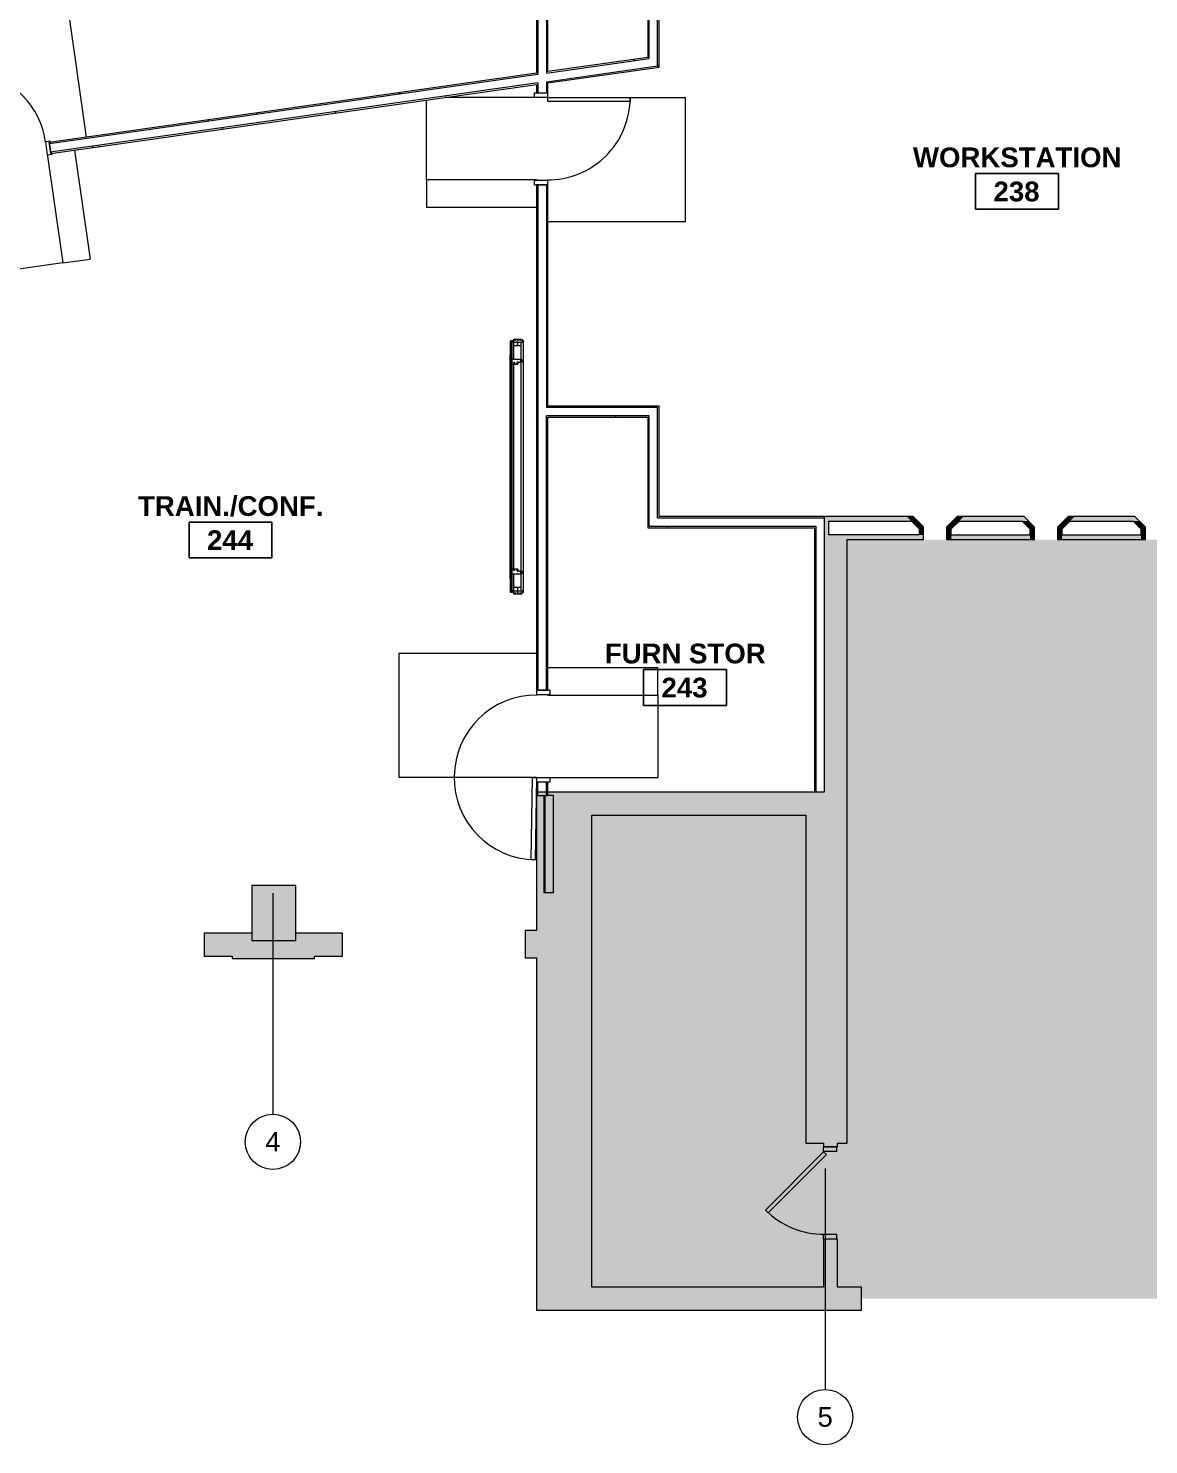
# Model space of a CAD drawing. Header units: inches. Extents: x 25331 to 28023, y 11893 to 13691.
# Drawn here: x 26235 to 26722, y 11893 to 12508 of the extents above; entities that cross this region are included whole.
import ezdxf

# ---------------------------------------------------------------- set-up
doc = ezdxf.new("R2010")
doc.units = ezdxf.units.IN
doc.header["$MEASUREMENT"] = 0
for name, color, linetype, lineweight in [('A-AREA-IDEN', 1, 'Continuous', 9), ('A-DETL-GENF', 247, 'Continuous', 9), ('A-DOOR', 8, 'Continuous', 13), ('A-DOOR-FRAM', 8, 'Continuous', 20), ('A-GENM', 8, 'Continuous', 13), ('A-WALL', 8, 'Continuous', 13), ('A-WALL-PATT', 8, 'Continuous', 13), ('I-WALL', 8, 'Continuous', 13), ('Q-SPCQ', 8, 'Continuous', 9), ('S-COLS', 8, 'Continuous', 13), ('S-GRID', 8, 'Continuous', 9), ('S-GRID-IDEN', 8, 'Continuous', 9)]:
    doc.layers.add(name, color=color, linetype=linetype, lineweight=lineweight)
doc.styles.add('Swis721 Lt BT', font='swissl.ttf', dxfattribs={"height": 8.514638})
doc.styles.add('Swis721 Lt BT_B', font='', dxfattribs={"height": 8.583975})
doc.styles.get('Swis721 Lt BT_B').set_extended_font_data('Swis721 Lt BT', bold=True)
pattern_1 = [(0, (0, 0), (30.72, 7.68), [1.267, -21.773, 1.267, -21.773, -122.88]), (0, (0, 0), (30.72, 7.68), [-46.08, 1.267, -44.813, 1.267, -21.773, -53.76]), (0, (0, 0), (30.72, 7.68), [-115.2, 1.267, -14.093, 1.267, -37.133]), (120, (11.52, 3.84), (-22.0110751, 22.7643004), [1.267, -21.773, 1.267, -21.773, -122.88]), (120, (11.52, 3.84), (-22.0110751, 22.7643004), [-46.08, 1.267, -44.813, 1.267, -21.773, -53.76]), (120, (11.52, 3.84), (-22.0110751, 22.7643004), [-115.2, 1.267, -14.093, 1.267, -37.133]), (240, (15.36, 19.2), (-8.7089249, -30.4443004), [1.267, -21.773, 1.267, -21.773, -122.88]), (240, (15.36, 19.2), (-8.7089249, -30.4443004), [-46.08, 1.267, -44.813, 1.267, -21.773, -53.76]), (240, (15.36, 19.2), (-8.7089249, -30.4443004), [-115.2, 1.267, -14.093, 1.267, -37.133])]

# ---------------------------------------------------------------- blocks, each defined once
blk = doc.blocks.new('Single Flush - OTJ_SOLIDFLUSH_ALUM-4896364-FIRST FLOOR CONSTRUCTION')
at = {"layer": 'A-DOOR'}
for p, q in [((16.16, -2.44), (17.91, -2.44)), ((16.16, -38.25), (16.16, -2.44)), ((17.91, -2.44), (17.91, -38.25)), ((17.91, -38.25), (16.16, -38.25))]:
    blk.add_line(p, q, dxfattribs=at)
blk.add_arc((17.91, -2.44), 35.81, 179.5, 270, dxfattribs=at)
at = {"layer": 'A-DOOR-FRAM'}
for p, q in [((-20, 3.31), (-20, -2.44)), ((-20, 3.31), (-18, 3.31)), ((-18, 3.31), (-18, -2.44)), ((18, 3.31), (18, -2.44)), ((18, 3.31), (20, 3.31)), ((20, 3.31), (20, -2.44)), ((-20, -2.44), (-18, -2.44)), ((18, -2.44), (20, -2.44))]:
    blk.add_line(p, q, dxfattribs=at)
at = {"layer": 'A-GENM'}
for p, q in [((-17.91, 50.25), (-29.91, 50.25)), ((-29.91, 2.44), (-29.91, 50.25)), ((-17.91, 50.25), (16.76, 50.25)), ((-17.91, 2.44), (-17.91, 50.25)), ((17.91, 2.44), (17.91, 42.18)), ((17.87, 2.44), (17.91, 2.44)), ((-35.91, -2.44), (-35.91, -62.25)), ((17.87, -2.44), (17.91, -2.44)), ((17.91, -2.44), (17.91, -62.25)), ((-35.91, -62.25), (17.91, -62.25))]:
    blk.add_line(p, q, dxfattribs=at)
blk = doc.blocks.new('Double Flush w-Skinny Lite - Int-N-LDMF-36_ x 84_-4914563-FIRST FLOOR CONSTRUCTION')
at = {"layer": 'A-DOOR'}
for p, q in [((16.16, -2.94), (17.91, -2.94)), ((16.16, -38.75), (16.16, -2.94)), ((17.91, -2.94), (17.91, -38.75)), ((17.91, -38.75), (16.16, -38.75))]:
    blk.add_line(p, q, dxfattribs=at)
blk.add_arc((17.91, -2.94), 35.81, 179.5, 270, dxfattribs=at)
at = {"layer": 'A-DOOR-FRAM'}
for p, q in [((-20, 2.94), (-20, 2.44)), ((-20, 2.94), (-18, 2.94)), ((-20, 2.44), (-19.5, 2.44)), ((-19.5, 2.44), (-19.5, -2.44)), ((-18, 2.94), (-18, -2.94)), ((18, 2.94), (18, -2.94)), ((18, 2.94), (20, 2.94)), ((19.5, 2.44), (19.5, -2.44)), ((19.5, 2.44), (20, 2.44)), ((20, 2.94), (20, 2.44)), ((-20, -2.94), (-20, -2.44)), ((-20, -2.44), (-19.5, -2.44)), ((-20, -2.94), (-18, -2.94)), ((18, -2.94), (20, -2.94)), ((19.5, -2.44), (20, -2.44)), ((20, -2.94), (20, -2.44))]:
    blk.add_line(p, q, dxfattribs=at)
at = {"layer": 'A-GENM'}
for p, q in [((-17.91, 50.25), (-29.91, 50.25)), ((-29.91, 2.44), (-29.91, 50.25)), ((-17.91, 50.25), (17.91, 50.25)), ((-17.91, 2.44), (-17.91, 50.25)), ((17.91, 2.44), (17.91, 50.25)), ((17.87, 2.44), (17.91, 2.44)), ((-35.91, -2.44), (-35.91, -62.25)), ((17.87, -2.44), (17.91, -2.44)), ((17.91, -2.44), (17.91, -62.25)), ((-35.91, -62.25), (17.91, -62.25))]:
    blk.add_line(p, q, dxfattribs=at)
blk = doc.blocks.new('Single Flush - OTJ_SOLIDFLUSH_ALUM-5104245-FIRST FLOOR CONSTRUCTION')
at = {"layer": 'A-DOOR'}
for p, q in [((17.88, -4.19), (17.91, -2.44)), ((53.68, -4.81), (17.88, -4.19)), ((17.91, -2.44), (53.71, -3.06)), ((53.71, -3.06), (53.68, -4.81))]:
    blk.add_line(p, q, dxfattribs=at)
blk.add_arc((17.91, -2.44), 35.81, 179.5, 359, dxfattribs=at)
at = {"layer": 'A-DOOR-FRAM'}
for p, q in [((-20, 3.31), (-20, -2.44)), ((-20, 3.31), (-18, 3.31)), ((-18, 3.31), (-18, -2.44)), ((18, 3.31), (18, -2.44)), ((18, 3.31), (20, 3.31)), ((20, 3.31), (20, -2.44)), ((-20, -2.44), (-18, -2.44)), ((18, -2.44), (20, -2.44))]:
    blk.add_line(p, q, dxfattribs=at)
at = {"layer": 'A-GENM'}
for p, q in [((-17.91, 50.25), (-29.91, 50.25)), ((-29.91, 2.44), (-29.91, 50.25)), ((-17.91, 50.25), (17.91, 50.25)), ((-17.91, 2.44), (-17.91, 50.25)), ((17.91, 2.44), (17.91, 50.25)), ((17.87, 2.44), (17.91, 2.44)), ((-35.91, -2.44), (-35.91, -62.25)), ((17.87, -2.44), (17.91, -2.44)), ((17.91, -2.44), (17.91, -62.25)), ((-35.91, -62.25), (17.91, -62.25))]:
    blk.add_line(p, q, dxfattribs=at)
blk = doc.blocks.new('Single Flush - OTJ_SOLIDFLUSH_ALUM-5237249-FIRST FLOOR CONSTRUCTION')
at = {"layer": 'A-DOOR'}
for p, q in [((-7.42, 28.32), (-8.65, 27.09)), ((-8.65, 27.09), (16.67, 1.76)), ((17.91, 3), (-7.42, 28.32)), ((16.67, 1.76), (17.91, 3))]:
    blk.add_line(p, q, dxfattribs=at)
blk.add_arc((17.91, 3), 35.81, 135, 180.5, dxfattribs=at)
at = {"layer": 'A-DOOR-FRAM'}
for p, q in [((-20, -2.75), (-20, 3)), ((-20, 3), (-18, 3)), ((-18, -2.75), (-18, 3)), ((18, -2.75), (18, 3)), ((18, 3), (20, 3)), ((20, -2.75), (20, 3)), ((-20, -2.75), (-18, -2.75)), ((18, -2.75), (20, -2.75))]:
    blk.add_line(p, q, dxfattribs=at)
blk = doc.blocks.new('Concrete-Rectangular-Column - 19 X 24-5195709-FIRST FLOOR CONSTRUCTION')
at = {"layer": 'S-COLS'}
blk.add_hatch(color=256, dxfattribs=at).paths.add_polyline_path([(-9.5, -12), (9.5, -12), (9.5, 12), (-9.5, 12)], flags=0)
for p, q in [((9.5, 12), (-9.5, 12)), ((-9.5, 12), (-9.5, -12)), ((9.5, -12), (9.5, 12)), ((-9.5, -12), (9.5, -12))]:
    blk.add_line(p, q, dxfattribs=at)
blk = doc.blocks.new('ElectricScreen_Contour-Electrol_HDTV-Format_Dalite - Parametric-V9-FIRST FLOOR CONSTRUCTION')
at = {"layer": 'Q-SPCQ'}
for p, q in [((-64.93, 0.75), (-64.96, 0.75)), ((-64.96, 0.65), (-64.96, 0.75)), ((-64.96, 0.65), (-64.96, 0.75)), ((-64.96, 0.75), (-64.96, 0.74)), ((-64.93, 0.75), (-64.96, 0.75)), ((-64.96, 0.74), (-64.96, 0.74)), ((-64.96, 0.73), (-64.96, 0.74)), ((-64.96, 0.72), (-64.96, 0.73)), ((-64.96, 0.71), (-64.96, 0.72)), ((-64.96, 0.69), (-64.96, 0.71)), ((-64.96, 0.67), (-64.96, 0.69)), ((-64.96, 0.65), (-64.96, 0.67)), ((-64.96, 0.65), (-64.96, -0.34)), ((-64.93, 0.77), (-64.93, 0.96)), ((-64.93, 0.96), (-58.93, 0.96)), ((-64.93, 0.7), (-64.93, 0.77)), ((-64.93, 0.75), (-64.93, 0.7)), ((-64.93, 0.74), (-64.93, 0.75)), ((-64.93, 0.74), (-64.93, 0.74)), ((-64.93, 0.74), (-64.93, 0.73)), ((-64.93, 0.73), (-64.93, 0.72)), ((-64.93, 0.72), (-64.93, 0.71)), ((-64.93, 0.65), (-64.93, 0.7)), ((-64.93, 0.68), (-64.93, 0.65)), ((-64.93, 0.67), (-64.93, 0.65)), ((44.16, 0.42), (-64.93, 0.42)), ((-64.58, 1), (-64.89, 1)), ((-64.58, 1), (-64.58, 0.99)), ((-64.58, 0.97), (-64.58, 0.99)), ((-64.58, 0.94), (-64.58, 0.97)), ((-64.58, 0.96), (-64.58, 0.94)), ((-64.58, 0.96), (-64.58, 0.96)), ((-64.58, 0.94), (-64.58, 0.91)), ((-64.58, 0.9), (-64.58, 0.94)), ((-64.58, 0.91), (-64.58, 0.88)), ((-64.58, 0.85), (-64.58, 0.9)), ((-64.58, 0.88), (-64.58, 0.86)), ((-64.58, 0.79), (-64.58, 0.85)), ((-64.58, 0.73), (-64.58, 0.79)), ((-64.58, 0.77), (-58.93, 0.77)), ((-64.58, 0.65), (-64.58, 0.73)), ((-64.58, 0.7), (43.82, 0.7)), ((-64.58, -0.34), (-64.58, 0.65)), ((-64.58, 0.42), (-56.83, 0.42)), ((-58.93, 0.7), (-58.93, 1.13)), ((-58.93, 1.13), (38.16, 1.13)), ((-56.93, 0.27), (-56.93, -3.67)), ((-55.18, 0.52), (-56.68, 0.52)), ((-55.02, 0.42), (34.26, 0.42)), ((-54.93, -1.98), (-54.93, 0.27)), ((34.16, 0.27), (34.16, -1.98)), ((35.91, 0.52), (34.41, 0.52)), ((36.07, 0.42), (43.82, 0.42)), ((36.16, -3.67), (36.16, 0.27)), ((38.16, 1.13), (38.16, 0.7)), ((38.16, 0.96), (44.16, 0.96)), ((38.16, 0.77), (43.82, 0.77)), ((44.13, 1), (43.82, 1)), ((43.82, 0.99), (43.82, 1)), ((43.82, 0.99), (43.82, 0.97)), ((43.82, 0.97), (43.82, 0.94)), ((43.82, 0.94), (43.82, 0.96)), ((43.82, 0.96), (43.82, 0.96)), ((43.82, 0.91), (43.82, 0.94)), ((43.82, 0.94), (43.82, 0.9)), ((43.82, 0.88), (43.82, 0.91)), ((43.82, 0.9), (43.82, 0.85)), ((43.82, 0.86), (43.82, 0.88)), ((43.82, 0.85), (43.82, 0.79)), ((43.82, 0.79), (43.82, 0.73)), ((43.82, 0.73), (43.82, 0.65)), ((43.82, 0.65), (43.82, -0.34)), ((44.16, 0.96), (44.16, 0.77)), ((44.16, 0.77), (44.16, 0.7)), ((44.2, 0.75), (44.16, 0.75)), ((44.16, 0.7), (44.16, 0.75)), ((44.2, 0.75), (44.16, 0.75)), ((44.16, 0.75), (44.16, 0.74)), ((44.16, 0.74), (44.16, 0.74)), ((44.16, 0.73), (44.16, 0.74)), ((44.16, 0.72), (44.16, 0.73)), ((44.16, 0.71), (44.16, 0.72)), ((44.16, 0.7), (44.16, 0.65)), ((44.16, 0.65), (44.16, 0.68)), ((44.16, 0.65), (44.16, 0.67)), ((44.2, 0.75), (44.2, 0.65)), ((44.2, 0.74), (44.2, 0.75)), ((44.2, 0.75), (44.2, 0.65)), ((44.2, 0.74), (44.2, 0.73)), ((44.2, 0.74), (44.2, 0.74)), ((44.2, 0.73), (44.2, 0.72)), ((44.2, 0.72), (44.2, 0.71)), ((44.2, 0.71), (44.2, 0.69)), ((44.2, 0.69), (44.2, 0.67)), ((44.2, 0.67), (44.2, 0.65)), ((44.2, -0.34), (44.2, 0.65)), ((-65.77, -3.99), (-65.77, -0.34)), ((-64.72, -0.34), (-65.77, -0.34)), ((-64.72, -3.99), (-65.77, -3.99)), ((-64.96, -2.01), (-64.96, -2.31)), ((-64.96, -3.99), (-64.96, -4.41)), ((-64.96, -4.5), (-64.96, -4.41)), ((-64.96, -4.43), (-64.96, -4.41)), ((-64.96, -4.42), (-64.96, -4.47)), ((-64.96, -4.47), (-64.96, -4.42)), ((-64.96, -4.44), (-64.96, -4.43)), ((-64.96, -4.46), (-64.96, -4.44)), ((-64.96, -4.48), (-64.96, -4.46)), ((-64.96, -4.47), (-64.96, -4.5)), ((-64.96, -4.5), (-64.96, -4.47)), ((-64.96, -4.49), (-64.96, -4.48)), ((-64.96, -4.5), (-64.96, -4.49)), ((-64.96, -4.5), (-64.93, -4.5)), ((-64.96, -4.5), (-64.96, -4.5)), ((-64.96, -4.5), (-64.96, -4.5)), ((-64.96, -4.5), (-64.96, -4.5)), ((-64.96, -4.5), (-64.96, -4.5)), ((-64.93, -4.72), (-64.93, -4.41)), ((-64.93, -4.72), (44.16, -4.72)), ((-64.89, -4.75), (-64.58, -4.75)), ((-64.72, -0.34), (-64.66, -0.34)), ((-64.66, -3.99), (-64.72, -3.99)), ((-64.66, -0.34), (-64.6, -0.34)), ((-64.6, -3.99), (-64.66, -3.99)), ((-64.6, -0.34), (-64.55, -0.34)), ((-64.55, -3.99), (-64.6, -3.99)), ((-64.58, -4.41), (-64.58, -3.99)), ((-64.58, -4.47), (-64.58, -4.41)), ((-64.58, -4.53), (-64.58, -4.47)), ((-64.58, -4.6), (-64.58, -4.53)), ((-64.58, -4.65), (-64.58, -4.6)), ((-64.58, -4.65), (-64.58, -4.67)), ((-64.58, -4.69), (-64.58, -4.65)), ((-64.58, -4.67), (-64.58, -4.7)), ((-64.58, -4.73), (-64.58, -4.69)), ((-64.58, -4.7), (-64.58, -4.72)), ((-64.58, -4.72), (-64.58, -4.72)), ((-64.58, -4.75), (-64.58, -4.73)), ((-64.58, -4.75), (-64.58, -4.73)), ((-64.58, -4.75), (-64.58, -4.75)), ((-64.58, -4.75), (-64.58, -4.75)), ((-64.55, -0.34), (-64.51, -0.34)), ((-64.51, -3.99), (-64.55, -3.99)), ((-64.51, -0.34), (-64.47, -0.34)), ((-64.47, -3.99), (-64.51, -3.99)), ((-64.47, -0.34), (-64.46, -0.34)), ((-64.47, -0.57), (-56.93, -0.57)), ((-64.47, -3.76), (-56.91, -3.76)), ((-64.46, -3.99), (-64.47, -3.99)), ((-64.46, -3.99), (-64.46, -0.34)), ((-62.83, -0.57), (-62.83, -3.76)), ((-56.49, -3.76), (-56.18, -3.76)), ((-55.81, -3.76), (35.05, -3.76)), ((-55.8, -1.98), (-54.93, -1.98)), ((-55.8, -1.98), (-55.8, -2.23)), ((-55.8, -3.67), (-55.8, -2.23)), ((-54.93, -2.23), (-55.8, -2.23)), ((-55.55, -0.57), (-55.15, -0.57)), ((-54.93, -0.57), (34.16, -0.57)), ((-54.93, -2.23), (-54.93, -1.98)), ((34.16, -1.98), (35.04, -1.98)), ((34.16, -1.98), (34.16, -2.23)), ((35.04, -2.23), (34.16, -2.23)), ((34.39, -0.57), (34.83, -0.57)), ((35.04, -2.23), (35.04, -1.98)), ((35.04, -2.23), (35.04, -3.67)), ((35.42, -3.76), (35.73, -3.76)), ((36.15, -3.76), (43.71, -3.76)), ((36.16, -0.57), (43.71, -0.57)), ((42.07, -3.76), (42.07, -0.57)), ((43.7, -0.34), (43.71, -0.34)), ((43.7, -0.34), (43.7, -3.99)), ((43.71, -3.99), (43.7, -3.99)), ((43.71, -0.34), (43.75, -0.34)), ((43.75, -3.99), (43.71, -3.99)), ((43.75, -0.34), (43.79, -0.34)), ((43.79, -3.99), (43.75, -3.99)), ((43.79, -0.34), (43.84, -0.34)), ((43.84, -3.99), (43.79, -3.99)), ((43.82, -3.99), (43.82, -4.41)), ((43.82, -4.41), (43.82, -4.47)), ((43.82, -4.47), (43.82, -4.53)), ((43.82, -4.53), (43.82, -4.6)), ((43.82, -4.6), (43.82, -4.65)), ((43.82, -4.67), (43.82, -4.65)), ((43.82, -4.65), (43.82, -4.69)), ((43.82, -4.7), (43.82, -4.67)), ((43.82, -4.69), (43.82, -4.73)), ((43.82, -4.72), (43.82, -4.7)), ((43.82, -4.72), (43.82, -4.72)), ((43.82, -4.73), (43.82, -4.75)), ((43.82, -4.73), (43.82, -4.75)), ((43.82, -4.75), (44.13, -4.75)), ((43.82, -4.75), (43.82, -4.75)), ((43.82, -4.75), (43.82, -4.75)), ((43.84, -0.34), (43.89, -0.34)), ((43.89, -3.99), (43.84, -3.99)), ((43.89, -0.34), (43.96, -0.34)), ((43.96, -3.99), (43.89, -3.99)), ((45.01, -0.34), (43.96, -0.34)), ((45.01, -3.99), (43.96, -3.99)), ((44.16, -4.41), (44.16, -4.72)), ((44.16, -4.5), (44.2, -4.5)), ((44.2, -2.31), (44.2, -2.01)), ((44.2, -4.41), (44.2, -3.99)), ((44.2, -4.41), (44.2, -4.5)), ((44.2, -4.41), (44.2, -4.43)), ((44.2, -4.41), (44.2, -4.43)), ((44.2, -4.47), (44.2, -4.42)), ((44.2, -4.42), (44.2, -4.47)), ((44.2, -4.43), (44.2, -4.44)), ((44.2, -4.44), (44.2, -4.46)), ((44.2, -4.46), (44.2, -4.48)), ((44.2, -4.5), (44.2, -4.47)), ((44.2, -4.47), (44.2, -4.5)), ((44.2, -4.48), (44.2, -4.49)), ((44.2, -4.49), (44.2, -4.5)), ((44.2, -4.5), (44.2, -4.5)), ((44.2, -4.5), (44.2, -4.5)), ((44.2, -4.5), (44.2, -4.5)), ((44.2, -4.5), (44.2, -4.5)), ((45.01, -0.34), (45.01, -3.99))]:
    blk.add_line(p, q, dxfattribs=at)
at = {"layer": 'Q-SPCQ', "flags": 128}
for points in [[(-64.96, 0.93), (-64.96, 0.93), (-64.96, 0.92), (-64.96, 0.92), (-64.96, 0.92), (-64.96, 0.92), (-64.96, 0.92)], [(-64.96, 0.92), (-64.96, 0.92), (-64.96, 0.91), (-64.96, 0.91), (-64.96, 0.91)], [(-64.96, 0.91), (-64.96, 0.9), (-64.96, 0.9), (-64.96, 0.89), (-64.96, 0.89), (-64.96, 0.88)], [(-64.96, 0.88), (-64.96, 0.88), (-64.96, 0.87), (-64.96, 0.86), (-64.96, 0.86), (-64.96, 0.85)], [(-64.96, 0.85), (-64.96, 0.84), (-64.96, 0.84), (-64.96, 0.83), (-64.96, 0.82), (-64.96, 0.81)], [(-64.96, 0.81), (-64.96, 0.8), (-64.96, 0.79), (-64.96, 0.79), (-64.96, 0.78), (-64.96, 0.77), (-64.96, 0.76)], [(-64.96, 0.76), (-64.96, 0.75), (-64.96, 0.74), (-64.96, 0.73), (-64.96, 0.72), (-64.96, 0.71)], [(-64.96, 0.71), (-64.96, 0.7), (-64.96, 0.69), (-64.96, 0.68), (-64.96, 0.67), (-64.96, 0.66), (-64.96, 0.65)], [(44.2, 0.92), (44.2, 0.92), (44.2, 0.92), (44.2, 0.92), (44.2, 0.92), (44.2, 0.93)], [(44.2, 0.91), (44.2, 0.91), (44.2, 0.91), (44.2, 0.92), (44.2, 0.92)], [(44.2, 0.88), (44.2, 0.89), (44.2, 0.89), (44.2, 0.9), (44.2, 0.9), (44.2, 0.91)], [(44.2, 0.85), (44.2, 0.86), (44.2, 0.87), (44.2, 0.87), (44.2, 0.88), (44.2, 0.88)], [(44.2, 0.81), (44.2, 0.82), (44.2, 0.83), (44.2, 0.84), (44.2, 0.85), (44.2, 0.85)], [(44.2, 0.76), (44.2, 0.77), (44.2, 0.78), (44.2, 0.79), (44.2, 0.8), (44.2, 0.81), (44.2, 0.81)], [(44.2, 0.71), (44.2, 0.73), (44.2, 0.74), (44.2, 0.75), (44.2, 0.76), (44.2, 0.76)], [(44.2, 0.65), (44.2, 0.66), (44.2, 0.67), (44.2, 0.68), (44.2, 0.7), (44.2, 0.71), (44.2, 0.71)], [(-64.96, -4.41), (-64.96, -4.42), (-64.96, -4.43), (-64.96, -4.44), (-64.96, -4.45), (-64.96, -4.46)], [(-64.96, -4.5), (-64.96, -4.47), (-64.96, -4.44), (-64.96, -4.43)], [(-64.96, -4.46), (-64.96, -4.47), (-64.96, -4.48), (-64.96, -4.49), (-64.96, -4.5), (-64.96, -4.5)], [(-64.96, -4.5), (-64.96, -4.51), (-64.96, -4.52), (-64.96, -4.53), (-64.96, -4.54), (-64.96, -4.55), (-64.96, -4.56)], [(-64.96, -4.59), (-64.96, -4.57), (-64.96, -4.54), (-64.96, -4.52), (-64.96, -4.5)], [(-64.96, -4.56), (-64.96, -4.57), (-64.96, -4.58), (-64.96, -4.58), (-64.96, -4.59), (-64.96, -4.6), (-64.96, -4.6)], [(-64.96, -4.64), (-64.96, -4.63), (-64.96, -4.61), (-64.96, -4.59), (-64.96, -4.59)], [(-64.96, -4.6), (-64.96, -4.61), (-64.96, -4.62), (-64.96, -4.62), (-64.96, -4.63), (-64.96, -4.63)], [(-64.96, -4.63), (-64.96, -4.64), (-64.96, -4.65), (-64.96, -4.65), (-64.96, -4.66), (-64.96, -4.66), (-64.96, -4.66)], [(-64.96, -4.68), (-64.96, -4.67), (-64.96, -4.66), (-64.96, -4.65), (-64.96, -4.64)], [(-64.96, -4.66), (-64.96, -4.66), (-64.96, -4.67), (-64.96, -4.67), (-64.96, -4.67), (-64.96, -4.68), (-64.96, -4.68)], [(-64.96, -4.68), (-64.96, -4.68), (-64.96, -4.68), (-64.96, -4.68), (-64.96, -4.68), (-64.96, -4.68)], [(-64.89, -4.75), (-64.89, -4.75), (-64.89, -4.75), (-64.89, -4.75), (-64.9, -4.75), (-64.9, -4.75), (-64.9, -4.75), (-64.91, -4.75), (-64.91, -4.75), (-64.91, -4.75), (-64.91, -4.75), (-64.92, -4.75), (-64.92, -4.75), (-64.92, -4.75), (-64.92, -4.74), (-64.93, -4.74), (-64.93, -4.74), (-64.93, -4.74), (-64.93, -4.74), (-64.93, -4.74), (-64.94, -4.73), (-64.94, -4.73), (-64.94, -4.73), (-64.94, -4.73), (-64.94, -4.72), (-64.95, -4.72), (-64.95, -4.72), (-64.95, -4.72), (-64.95, -4.71), (-64.95, -4.71), (-64.95, -4.71), (-64.95, -4.71), (-64.95, -4.7), (-64.95, -4.7), (-64.96, -4.7), (-64.96, -4.7), (-64.96, -4.69), (-64.96, -4.69), (-64.96, -4.69), (-64.96, -4.68), (-64.96, -4.68)], [(-64.96, -4.68), (-64.96, -4.68), (-64.96, -4.68), (-64.96, -4.68)], [(44.2, -4.68), (44.2, -4.69), (44.2, -4.69), (44.2, -4.69), (44.19, -4.7), (44.19, -4.7), (44.19, -4.7), (44.19, -4.7), (44.19, -4.71), (44.19, -4.71), (44.19, -4.71), (44.19, -4.71), (44.19, -4.72), (44.19, -4.72), (44.18, -4.72), (44.18, -4.72), (44.18, -4.73), (44.18, -4.73), (44.18, -4.73), (44.18, -4.73), (44.17, -4.73), (44.17, -4.74), (44.17, -4.74), (44.17, -4.74), (44.17, -4.74), (44.16, -4.74), (44.16, -4.74), (44.16, -4.75), (44.16, -4.75), (44.15, -4.75), (44.15, -4.75), (44.15, -4.75), (44.15, -4.75), (44.14, -4.75), (44.14, -4.75), (44.14, -4.75), (44.13, -4.75), (44.13, -4.75), (44.13, -4.75), (44.13, -4.75), (44.13, -4.75)], [(44.2, -4.46), (44.2, -4.45), (44.2, -4.44), (44.2, -4.43), (44.2, -4.42), (44.2, -4.41)], [(44.2, -4.43), (44.2, -4.46), (44.2, -4.49), (44.2, -4.5)], [(44.2, -4.5), (44.2, -4.49), (44.2, -4.48), (44.2, -4.47), (44.2, -4.46), (44.2, -4.46)], [(44.2, -4.56), (44.2, -4.55), (44.2, -4.54), (44.2, -4.53), (44.2, -4.52), (44.2, -4.51), (44.2, -4.5)], [(44.2, -4.5), (44.2, -4.52), (44.2, -4.55), (44.2, -4.57), (44.2, -4.59)], [(44.2, -4.6), (44.2, -4.59), (44.2, -4.59), (44.2, -4.58), (44.2, -4.57), (44.2, -4.56), (44.2, -4.56)], [(44.2, -4.59), (44.2, -4.61), (44.2, -4.62), (44.2, -4.64), (44.2, -4.64)], [(44.2, -4.63), (44.2, -4.63), (44.2, -4.62), (44.2, -4.61), (44.2, -4.61), (44.2, -4.6)], [(44.2, -4.66), (44.2, -4.66), (44.2, -4.65), (44.2, -4.65), (44.2, -4.64), (44.2, -4.63), (44.2, -4.63)], [(44.2, -4.64), (44.2, -4.65), (44.2, -4.67), (44.2, -4.67), (44.2, -4.68)], [(44.2, -4.68), (44.2, -4.68), (44.2, -4.67), (44.2, -4.67), (44.2, -4.67), (44.2, -4.66), (44.2, -4.66)], [(44.2, -4.68), (44.2, -4.68), (44.2, -4.68), (44.2, -4.68), (44.2, -4.68), (44.2, -4.68), (44.2, -4.68)], [(44.2, -4.68), (44.2, -4.68), (44.2, -4.68), (44.2, -4.68)]]:
    blk.add_lwpolyline(points, dxfattribs=at)
at = {"layer": 'Q-SPCQ'}
for centre, radius, start, end in [((-56.68, 0.27), 0.25, 90, 180), ((-55.18, 0.27), 0.25, 360, 90), ((34.41, 0.27), 0.25, 90, 180), ((35.91, 0.27), 0.25, 0, 90), ((-65.34, -1.09), 0.151, 0, 180), ((-65.34, -1.09), 0.151, 180, 360), ((-65.34, -3.24), 0.151, 0, 180), ((-65.34, -3.24), 0.151, 180, 360), ((-65.1, -2.16), 0.21, 0, 180), ((-65.1, -2.16), 0.21, 180, 360), ((-63.92, -2.16), 0.147, 0, 180), ((-63.92, -2.16), 0.147, 180, 360), ((-63.42, -2.16), 0.147, 360, 180), ((-63.42, -2.16), 0.147, 180, 0), ((-56.36, -3.67), 0.563, 180, 360), ((-56.33, -3.57), 0.25, 90, 270), ((-56.33, -3.57), 0.25, 270, 90), ((-55.38, -0.68), 0.25, 90, 270), ((-55.38, -0.68), 0.25, 270, 90), ((34.61, -0.68), 0.25, 90, 270), ((34.61, -0.68), 0.25, 270, 90), ((35.6, -3.67), 0.563, 180, 360), ((35.57, -3.57), 0.25, 90, 270), ((35.57, -3.57), 0.25, 270, 90), ((42.66, -2.16), 0.147, 0, 180), ((42.66, -2.16), 0.147, 180, 360), ((43.16, -2.16), 0.147, 0, 180), ((43.16, -2.16), 0.147, 180, 0), ((44.34, -2.16), 0.21, 0, 180), ((44.34, -2.16), 0.21, 180, 0), ((44.58, -1.09), 0.151, 0, 180), ((44.58, -1.09), 0.151, 180, 0), ((44.58, -3.24), 0.151, 0, 180), ((44.58, -3.24), 0.151, 180, 0)]:
    blk.add_arc(centre, radius, start, end, dxfattribs=at)
for points in [[(-64.96, 0.93), (-64.96, 0.93), (-64.96, 0.94), (-64.95, 0.95), (-64.95, 0.96), (-64.94, 0.97), (-64.94, 0.98), (-64.93, 0.98), (-64.92, 0.99), (-64.91, 0.99), (-64.9, 0.99), (-64.89, 1), (-64.89, 1)], [(44.13, 1), (44.13, 1), (44.14, 0.99), (44.15, 0.99), (44.16, 0.99), (44.17, 0.98), (44.18, 0.98), (44.18, 0.97), (44.19, 0.96), (44.19, 0.95), (44.19, 0.94), (44.2, 0.93), (44.2, 0.93)]]:
    blk.add_open_spline(points, degree=3, knots=[0, 0, 0, 0, 0.166667, 0.25, 0.333333, 0.416667, 0.5, 0.583333, 0.666667, 0.75, 0.833333, 1, 1, 1, 1], dxfattribs=at)
blk = doc.blocks.new('Grid - Grid Head - Circle-50561-FIRST FLOOR CONSTRUCTION')
at = {"layer": 'S-GRID-IDEN'}
blk.add_circle((0, 0), 0.125, dxfattribs=at)
blk = doc.blocks.new('Room Tag - Room Name and Number-3379422-FIRST FLOOR CONSTRUCTION')
at = {"layer": 'A-AREA-IDEN'}
for p, q in [((-0.1881, -0.1636), (-0.1881, -0.0018)), ((-0.1881, -0.0018), (0.1869, -0.0018)), ((0.1869, -0.0018), (-0.1881, -0.0018)), ((-0.1881, -0.0018), (-0.1881, -0.1636)), ((0.1869, -0.0018), (0.1869, -0.1636)), ((0.1869, -0.1636), (0.1869, -0.0018)), ((0.1869, -0.1636), (-0.1881, -0.1636)), ((-0.1881, -0.1636), (0.1869, -0.1636))]:
    blk.add_line(p, q, dxfattribs=at)

msp = doc.modelspace()

# ---------------------------------------------------------------- hatches: boundary and pattern name
at = {"layer": 'A-DETL-GENF'}
msp.add_hatch(color=256, dxfattribs=at).paths.add_polyline_path([(26806.81, 11956.42), (26806.81, 11961.42), (26811.6, 11961.42), (26811.6, 12187.23), (26812.31, 12187.23), (26812.31, 12286.18), (26591.31, 12286.18), (26591.3, 12023.92), (26587.05, 12023.92), (26587.05, 12022.32), (26581.05, 12022.32), (26581.05, 12023.92), (26573.3, 12023.92), (26573.3, 12166.42), (26480.31, 12166.42), (26480.31, 11961.42), (26581.05, 11961.42), (26581.05, 11982.32), (26587.05, 11982.32), (26587.05, 11961.42), (26597.56, 11961.42), (26597.56, 11956.42), (26747.89, 11956.42)], flags=0)
at = {"layer": 'A-WALL-PATT'}
h = msp.add_hatch(dxfattribs=at)
h.set_pattern_fill('FP2_2', color=256, style=0, pattern_type=2)
h.set_pattern_definition(pattern_1)
h.paths.add_polyline_path([(26508.89, 12491.39), (26509.52, 12491.48), (26509.52, 12543.62), (26508.89, 12543.54), (26508.89, 12491.48)], flags=0)
h = msp.add_hatch(dxfattribs=at)
h.set_pattern_fill('FP2_2', color=256, style=0, pattern_type=2)
h.set_pattern_definition(pattern_1)
h.paths.add_polyline_path([(26456.31, 12293.79), (26456.93, 12293.79), (26456.93, 12440.39), (26456.31, 12440.39), (26456.31, 12297.52)], flags=0)
h.paths.add_polyline_path([(26456.93, 12480.39), (26456.93, 12484.65), (26456.31, 12484.56), (26456.31, 12480.39)], flags=0)
h.paths.add_polyline_path([(26456.31, 12488.22), (26456.93, 12488.31), (26456.93, 12536.17), (26456.31, 12536.08), (26456.31, 12488.31)], flags=0)
h = msp.add_hatch(dxfattribs=at)
h.set_pattern_fill('FP2_2', color=256, style=0, pattern_type=2)
h.set_pattern_definition(pattern_1)
h.paths.add_polyline_path([(26504.64, 12495.08), (26505.27, 12495.17), (26505.27, 12538.73), (26504.64, 12538.64), (26504.64, 12495.17)], flags=0)
h = msp.add_hatch(dxfattribs=at)
h.set_pattern_fill('FP2_2', color=256, style=0, pattern_type=2)
h.set_pattern_definition(pattern_1)
h.paths.add_polyline_path([(26461.18, 12488.91), (26504.64, 12495.08), (26504.64, 12495.71), (26461.18, 12489.55)], flags=0)
h = msp.add_hatch(dxfattribs=at)
h.set_pattern_fill('FP2_2', color=256, style=0, pattern_type=2)
h.set_pattern_definition(pattern_1)
h.paths.add_polyline_path([(26197, 12451.44), (26206.03, 12452.72), (26205.94, 12453.34), (26197, 12452.07)], flags=0)
h.paths.add_polyline_path([(26244.64, 12458.2), (26456.31, 12488.22), (26456.31, 12488.85), (26244.55, 12458.81)], flags=0)
h = msp.add_hatch(dxfattribs=at)
h.set_pattern_fill('FP2_2', color=256, style=0, pattern_type=2)
h.set_pattern_definition(pattern_1)
h.paths.add_polyline_path([(26192.75, 12446.54), (26206.62, 12448.51), (26206.53, 12449.13), (26192.75, 12447.17)], flags=0)
h.paths.add_polyline_path([(26245.24, 12453.99), (26456.31, 12483.93), (26456.31, 12484.56), (26245.15, 12454.61)], flags=0)
h = msp.add_hatch(dxfattribs=at)
h.set_pattern_fill('FP2_2', color=256, style=0, pattern_type=2)
h.set_pattern_definition(pattern_1)
h.paths.add_polyline_path([(26485.61, 12343.61), (26508.89, 12343.61), (26508.88, 12344.23), (26461.18, 12344.23), (26461.18, 12343.61)], flags=0)
h = msp.add_hatch(dxfattribs=at)
h.set_pattern_fill('FP2_2', color=256, style=0, pattern_type=2)
h.set_pattern_definition(pattern_1)
h.paths.add_polyline_path([(26504.64, 12339.36), (26504.64, 12339.98), (26461.18, 12339.98), (26461.18, 12339.36), (26485.61, 12339.36)], flags=0)
h = msp.add_hatch(dxfattribs=at)
h.set_pattern_fill('FP2_2', color=256, style=0, pattern_type=2)
h.set_pattern_definition(pattern_1)
h.paths.add_polyline_path([(26504.64, 12291.98), (26505.27, 12291.98), (26505.27, 12339.98), (26504.64, 12339.98), (26504.64, 12295.61)], flags=0)
h = msp.add_hatch(dxfattribs=at)
h.set_pattern_fill('FP2_2', color=256, style=0, pattern_type=2)
h.set_pattern_definition(pattern_1)
h.paths.add_polyline_path([(26577.68, 12295.61), (26581.31, 12295.61), (26581.31, 12296.23), (26508.89, 12296.23), (26508.89, 12295.61), (26551.18, 12295.61)], flags=0)
for points in [[(26583.31, 12288.23), (26583.31, 12296.23), (26581.31, 12296.23), (26581.31, 12288.23)], [(26583.31, 12294.23), (26619.18, 12294.23), (26617.18, 12296.23), (26583.31, 12296.23), (26583.31, 12295.61)], [(26624.51, 12288.9), (26624.51, 12291.73), (26620.01, 12296.23), (26617.18, 12296.23), (26622.51, 12290.9)], [(26636.51, 12290.84), (26641.9, 12296.23), (26639.07, 12296.23), (26636.51, 12293.67)], [(26670.15, 12294.23), (26668.15, 12296.23), (26641.9, 12296.23), (26639.9, 12294.23), (26668.15, 12294.23)], [(26684.71, 12290.84), (26690.1, 12296.23), (26687.27, 12296.23), (26684.71, 12293.67)], [(26718.35, 12294.23), (26716.35, 12296.23), (26690.1, 12296.23), (26688.1, 12294.23), (26716.35, 12294.23)], [(26622.51, 12288.23), (26624.51, 12288.23), (26624.51, 12288.9), (26622.51, 12290.9), (26622.51, 12288.9)], [(26634.51, 12286.18), (26636.51, 12286.18), (26636.51, 12293.67), (26634.51, 12291.67), (26634.51, 12290.84)], [(26670.71, 12290.84), (26670.71, 12293.67), (26670.15, 12294.23), (26667.32, 12294.23), (26668.15, 12293.4)], [(26670.71, 12286.18), (26672.71, 12286.18), (26672.71, 12291.67), (26670.71, 12293.67), (26670.71, 12288.18)], [(26682.71, 12286.18), (26684.71, 12286.18), (26684.71, 12293.67), (26682.71, 12291.67), (26682.71, 12290.84)], [(26718.91, 12290.84), (26718.91, 12293.67), (26718.35, 12294.23), (26715.52, 12294.23), (26716.35, 12293.4)], [(26720.91, 12286.18), (26720.91, 12291.67), (26718.91, 12293.67), (26718.91, 12286.18)], [(26591.31, 12286.23), (26624.51, 12286.23), (26624.51, 12288.23), (26581.31, 12288.23), (26581.31, 12286.23), (26591.3, 12286.23)], [(26591.3, 12176.42), (26591.31, 12176.42), (26591.31, 12286.23), (26581.31, 12286.23), (26581.31, 12176.42)], [(26670.71, 12286.18), (26670.71, 12288.18), (26636.51, 12288.18), (26636.51, 12286.18)], [(26718.91, 12286.18), (26718.91, 12288.18), (26684.71, 12288.18), (26684.71, 12286.18)], [(26480.31, 11961.42), (26480.31, 12176.42), (26456.31, 12176.42), (26456.31, 11961.42)], [(26480.31, 12166.42), (26573.3, 12166.42), (26573.3, 12176.42), (26480.31, 12176.42)], [(26573.3, 12023.92), (26591.3, 12023.92), (26591.3, 12176.42), (26573.3, 12176.42), (26573.3, 12049.99)], [(26323.98, 12105.17), (26323.98, 12115.17), (26311.82, 12115.17), (26311.82, 12105.17)], [(26359.82, 12104.17), (26359.82, 12115.17), (26351.64, 12115.17), (26351.64, 12111.98), (26332.64, 12111.98), (26332.64, 12115.17), (26323.98, 12115.17), (26323.98, 12104.17)], [(26359.82, 12105.17), (26371.98, 12105.17), (26371.98, 12115.17), (26359.82, 12115.17)], [(26451.31, 12104.42), (26456.31, 12104.42), (26456.31, 12116.42), (26451.31, 12116.42), (26451.31, 12106)], [(26456.31, 11951.42), (26597.56, 11951.42), (26597.56, 11961.42), (26456.31, 11961.42)]]:
    msp.add_hatch(color=256, dxfattribs=at).paths.add_polyline_path(points, flags=0)
h = msp.add_hatch(dxfattribs=at)
h.set_pattern_fill('FP2_2', color=256, style=0, pattern_type=2)
h.set_pattern_definition(pattern_1)
h.paths.add_polyline_path([(26508.89, 12291.36), (26577.68, 12291.36), (26577.68, 12291.98), (26504.64, 12291.98), (26504.64, 12291.36), (26505.27, 12291.36)], flags=0)
h = msp.add_hatch(dxfattribs=at)
h.set_pattern_fill('FP2_2', color=256, style=0, pattern_type=2)
h.set_pattern_definition(pattern_1)
h.paths.add_polyline_path([(26577.68, 12176.42), (26577.68, 12291.36), (26577.06, 12291.36), (26577.06, 12176.42)], flags=0)
h = msp.add_hatch(color=256, dxfattribs=at)
h.paths.add_polyline_path([(26584.45, 11961.42), (26587.05, 11961.42), (26587.05, 11982.32), (26581.05, 11982.32), (26581.05, 11961.42)], flags=0)
h.paths.add_polyline_path([(26581.13, 12022.32), (26587.05, 12022.32), (26587.05, 12023.92), (26581.05, 12023.92), (26581.05, 12022.32)], flags=0)

# ---------------------------------------------------------------- linework, layer by layer
at = {"layer": 'A-WALL'}
for p, q in [((26508.89, 12492.02), (26508.89, 12543.54)), ((26456.93, 12536.17), (26456.93, 12488.31)), ((26505.27, 12495.17), (26505.27, 12539.36)), ((26460.56, 12533.02), (26460.56, 12488.83)), ((26460.56, 12488.83), (26505.27, 12495.17)), ((26456.93, 12488.31), (26244.64, 12458.2)), ((26460.56, 12485.16), (26508.89, 12492.02)), ((26456.93, 12484.65), (26245.15, 12454.61)), ((26456.93, 12484.65), (26456.93, 12480.39)), ((26460.56, 12485.16), (26460.56, 12480.39)), ((26456.93, 12440.39), (26456.93, 12220.76)), ((26460.56, 12440.39), (26460.56, 12343.61)), ((26508.89, 12343.61), (26460.56, 12343.61)), ((26460.56, 12220.76), (26460.56, 12339.98)), ((26505.27, 12339.98), (26460.56, 12339.98)), ((26505.27, 12291.98), (26505.27, 12339.98)), ((26508.89, 12295.61), (26508.89, 12343.61)), ((26508.89, 12295.61), (26581.31, 12295.61)), ((26505.27, 12291.98), (26577.68, 12291.98)), ((26577.68, 12291.98), (26577.68, 12176.42)), ((26581.31, 12286.23), (26581.31, 12176.42)), ((26591.31, 12176.42), (26591.31, 12286.23)), ((26456.93, 12175.04), (26456.93, 12180.76)), ((26460.56, 12175.04), (26460.56, 12180.76)), ((26456.31, 12176.42), (26456.31, 12116.42)), ((26581.31, 12176.42), (26456.31, 12176.42)), ((26459.45, 12175.04), (26460.07, 12175.04)), ((26460.07, 12132.92), (26460.07, 12175.04)), ((26460.56, 12175.04), (26461.18, 12175.04)), ((26591.3, 12023.92), (26591.3, 12176.42)), ((26591.3, 12176.42), (26591.31, 12176.42)), ((26480.31, 11961.42), (26480.31, 12166.42)), ((26480.31, 12166.42), (26573.3, 12166.42)), ((26573.3, 12166.42), (26573.3, 12023.92)), ((26332.64, 12115.17), (26311.82, 12115.17)), ((26311.82, 12115.17), (26311.82, 12105.17)), ((26371.98, 12115.17), (26351.64, 12115.17)), ((26371.98, 12105.17), (26371.98, 12115.17)), ((26456.31, 12116.42), (26451.31, 12116.42)), ((26451.31, 12116.42), (26451.31, 12104.42)), ((26311.82, 12105.17), (26323.98, 12105.17)), ((26323.98, 12105.17), (26323.98, 12104.17)), ((26359.82, 12104.17), (26359.82, 12105.17)), ((26359.82, 12105.17), (26371.98, 12105.17)), ((26323.98, 12104.17), (26359.82, 12104.17)), ((26451.31, 12104.42), (26456.31, 12104.42)), ((26456.31, 12104.42), (26456.31, 11951.42)), ((26573.3, 12023.92), (26581.05, 12023.92)), ((26581.05, 12023.92), (26581.05, 12022.32)), ((26581.05, 12022.32), (26587.05, 12022.32)), ((26587.05, 12023.92), (26591.3, 12023.92)), ((26587.05, 12022.32), (26587.05, 12023.92)), ((26581.05, 11982.32), (26581.05, 11961.42)), ((26587.05, 11982.32), (26581.05, 11982.32)), ((26587.05, 11961.42), (26587.05, 11982.32)), ((26581.05, 11961.42), (26480.31, 11961.42)), ((26597.56, 11961.42), (26587.05, 11961.42)), ((26597.56, 11951.42), (26597.56, 11961.42)), ((26456.31, 11951.42), (26597.56, 11951.42))]:
    msp.add_line(p, q, dxfattribs=at)
at = {"layer": 'I-WALL'}
for p, q in [((26509.52, 12491.48), (26509.52, 12544.26)), ((26456.31, 12536.71), (26456.31, 12488.85)), ((26504.64, 12538.64), (26504.64, 12495.71)), ((26461.18, 12489.55), (26461.18, 12532.48)), ((26504.64, 12495.71), (26461.18, 12489.55)), ((26456.31, 12488.85), (26244.55, 12458.81)), ((26461.18, 12484.62), (26509.52, 12491.48)), ((26245.24, 12453.99), (26456.31, 12483.93)), ((26456.31, 12483.93), (26456.31, 12480.39)), ((26456.31, 12480.39), (26461.18, 12480.39)), ((26461.18, 12480.39), (26461.18, 12484.62)), ((26244.55, 12458.81), (26245.24, 12453.99)), ((26461.18, 12440.39), (26456.31, 12440.39)), ((26456.31, 12440.39), (26456.31, 12220.76)), ((26461.18, 12344.23), (26461.18, 12440.39)), ((26509.52, 12344.23), (26461.18, 12344.23)), ((26461.18, 12220.76), (26461.18, 12339.36)), ((26461.18, 12339.36), (26504.64, 12339.36)), ((26504.64, 12339.36), (26504.64, 12291.36)), ((26509.52, 12296.23), (26509.52, 12344.23)), ((26581.31, 12296.23), (26509.52, 12296.23)), ((26620.01, 12296.23), (26581.31, 12296.23)), ((26581.31, 12296.23), (26581.31, 12286.23)), ((26624.51, 12291.73), (26620.01, 12296.23)), ((26639.07, 12296.23), (26634.51, 12291.67)), ((26668.15, 12296.23), (26639.07, 12296.23)), ((26672.71, 12291.67), (26668.15, 12296.23)), ((26687.27, 12296.23), (26682.71, 12291.67)), ((26716.35, 12296.23), (26687.27, 12296.23)), ((26720.91, 12291.67), (26716.35, 12296.23)), ((26504.64, 12291.36), (26577.06, 12291.36)), ((26577.06, 12291.36), (26577.06, 12176.42)), ((26583.31, 12294.23), (26619.18, 12294.23)), ((26583.31, 12288.23), (26583.31, 12294.23)), ((26619.18, 12294.23), (26622.51, 12290.9)), ((26622.51, 12290.9), (26622.51, 12288.23)), ((26624.51, 12286.23), (26624.51, 12291.73)), ((26634.51, 12291.67), (26634.51, 12286.18)), ((26636.51, 12290.84), (26639.9, 12294.23)), ((26636.51, 12288.18), (26636.51, 12290.84)), ((26639.9, 12294.23), (26667.32, 12294.23)), ((26667.32, 12294.23), (26670.71, 12290.84)), ((26670.71, 12290.84), (26670.71, 12288.18)), ((26672.71, 12286.18), (26672.71, 12291.67)), ((26682.71, 12291.67), (26682.71, 12286.18)), ((26684.71, 12290.84), (26688.1, 12294.23)), ((26684.71, 12288.18), (26684.71, 12290.84)), ((26688.1, 12294.23), (26715.52, 12294.23)), ((26715.52, 12294.23), (26718.91, 12290.84)), ((26718.91, 12290.84), (26718.91, 12288.18)), ((26720.91, 12286.18), (26720.91, 12291.67)), ((26622.51, 12288.23), (26583.31, 12288.23)), ((26591.31, 12286.23), (26624.51, 12286.23)), ((26634.51, 12286.18), (26672.71, 12286.18)), ((26670.71, 12288.18), (26636.51, 12288.18)), ((26682.71, 12286.18), (26720.91, 12286.18)), ((26718.91, 12288.18), (26684.71, 12288.18)), ((26456.31, 12220.76), (26461.18, 12220.76)), ((26456.31, 12180.76), (26456.31, 12176.42)), ((26461.18, 12180.76), (26456.31, 12180.76)), ((26461.18, 12175.04), (26461.18, 12180.76)), ((26456.31, 12175.04), (26459.45, 12175.04)), ((26459.45, 12175.04), (26459.45, 12132.92)), ((26463.7, 12175.04), (26461.18, 12175.04)), ((26463.7, 12132.92), (26463.7, 12175.04)), ((26459.45, 12132.92), (26463.7, 12132.92))]:
    msp.add_line(p, q, dxfattribs=at)
at = {"layer": 'S-GRID'}
for p, q in [((26341.73, 12132.53), (26341.73, 12036.53)), ((26581.73, 12012.96), (26581.73, 11916.96))]:
    msp.add_line(p, q, dxfattribs=at)

# ---------------------------------------------------------------- block references
at = {"layer": 'A-AREA-IDEN', "xscale": 95.99999999999994, "yscale": 95.99999999999994, "zscale": 95.99999999999994}
for p in [(26665.16, 12445.44), (26323.39, 12293.93), (26520.9, 12229.88)]:
    msp.add_blockref('Room Tag - Room Name and Number-3379422-FIRST FLOOR CONSTRUCTION', p, dxfattribs=at)
at = {"layer": 'A-DOOR'}
for name, p, rotation in [('Double Flush w-Skinny Lite - Int-N-LDMF-36_ x 84_-4914563-FIRST FLOOR CONSTRUCTION', (26225.59, 12453.66), 188.0739969258827), ('Single Flush - OTJ_SOLIDFLUSH_ALUM-4896364-FIRST FLOOR CONSTRUCTION', (26458.74, 12460.39), 89.99999999999993), ('Single Flush - OTJ_SOLIDFLUSH_ALUM-5104245-FIRST FLOOR CONSTRUCTION', (26458.74, 12200.76), 270), ('Single Flush - OTJ_SOLIDFLUSH_ALUM-5237249-FIRST FLOOR CONSTRUCTION', (26584.05, 12002.32), 90)]:
    msp.add_blockref(name, p, dxfattribs=dict(at, rotation=rotation))
at = {"layer": 'Q-SPCQ', "rotation": 90.00000000000001}
msp.add_blockref('ElectricScreen_Contour-Electrol_HDTV-Format_Dalite - Parametric-V9-FIRST FLOOR CONSTRUCTION', (26445.93, 12328.32), dxfattribs=at)
at = {"layer": 'S-COLS'}
msp.add_blockref('Concrete-Rectangular-Column - 19 X 24-5195709-FIRST FLOOR CONSTRUCTION', (26342.14, 12123.98), dxfattribs=at)
at = {"layer": 'S-GRID-IDEN', "xscale": 95.99999999999994, "yscale": 95.99999999999994, "zscale": 95.99999999999994, "rotation": 180}
for p in [(26341.73, 12024.53), (26581.73, 11904.96)]:
    msp.add_blockref('Grid - Grid Head - Circle-50561-FIRST FLOOR CONSTRUCTION', p, dxfattribs=at)

# ---------------------------------------------------------------- texts
at = {"layer": 'A-AREA-IDEN', "char_height": 8.584, "attachment_point": 2, "line_spacing_factor": 0.998538, "style": 'Swis721 Lt BT_B'}
for s, insert, width in [('WORKSTATION', (26665.17, 12456.58), 99.144), ('238', (26664.89, 12441.75), 23.004), ('TRAIN./CONF.', (26323.4, 12305.07), 90.72), ('244', (26323.11, 12290.24), 23.004), ('FURN STOR', (26520.91, 12241.02), 78.192), ('243', (26520.62, 12226.19), 23.004)]:
    msp.add_mtext(s, dxfattribs=dict(at, insert=insert, width=width))

# ---------------------------------------------------------------- next in the draw order: texts
at = {"layer": 'S-GRID-IDEN', "char_height": 8.51, "width": 7.56, "attachment_point": 2, "line_spacing_factor": 1.00667, "style": 'Swis721 Lt BT', "bg_fill": 3, "box_fill_scale": 1.25, "bg_fill_color": 0, "bg_fill_transparency": 0}
for s, insert in [('4', (26341.73, 12028.86)), ('5', (26581.73, 11909.29))]:
    msp.add_mtext(s, dxfattribs=dict(at, insert=insert))

doc.saveas('drawing.dxf')
